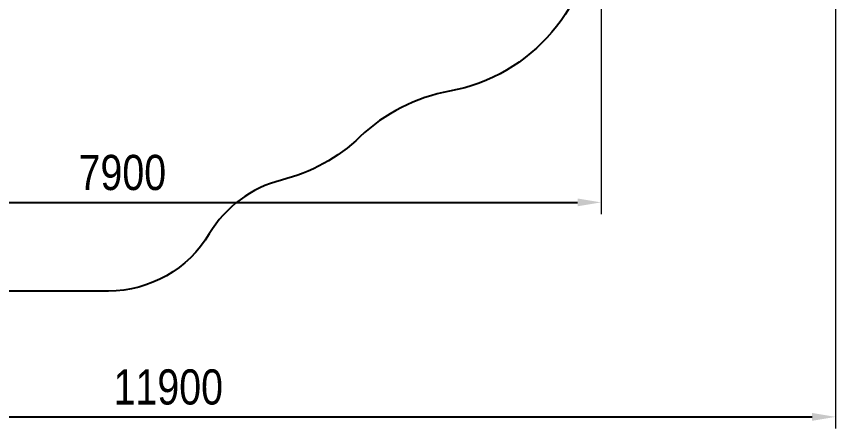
# Model space of a CAD drawing. Header units: millimetres. Extents: x -6398 to 6402, y -5787 to 4580.
# Drawn here: x -576 to 6402, y -5787 to -2273 of the extents above; entities that cross this region are included whole.
import ezdxf

# ---------------------------------------------------------------- set-up
doc = ezdxf.new("R2010")
doc.units = ezdxf.units.MM
for name, color, linetype in [('DIKOM_ЗОНА', 80, 'Continuous'), ('DIKOM_РАЗМЕР_ЗОНА', 7, 'Continuous'), ('DIKOM_РАЗМЕР_ОБЪЕКТА', 7, 'Continuous')]:
    doc.layers.add(name, color=color, linetype=linetype)
doc.styles.add('style1', font='arial.ttf', dxfattribs={"width": 0.8})
doc.dimstyles.new('1-50', dxfattribs={"dimtxt": 300, "dimasz": 200, "dimexe": 100, "dimexo": 0, "dimgap": 100, "dimtad": 1, "dimtxsty": 'style1', "dimcen": 200, "dimclrd": 7, "dimclre": 7, "dimclrt": 7, "dimadec": 1, "dimazin": 2, "dimtfac": 1, "dimtmove": 0, "dimatfit": 2, "dimfxl": 0, "dimlwd": 25, "dimlwe": 18, "dimarcsym": 0})

# ---------------------------------------------------------------- blocks, each defined once
blk = doc.blocks.new('*D11')
at = {"layer": 'Defpoints', "color": 0, "transparency": 16777216}
for p in [(4404.6, 1023.7), (-3518.4, -1364.8), (4404.6, -3858.3)]:
    blk.add_point(p, dxfattribs=at)
at = {"layer": 'DIKOM_РАЗМЕР_ОБЪЕКТА', "color": 7, "lineweight": 18, "transparency": 16777216}
for p, q in [((4404.6, 1023.7), (4404.6, -3958.3)), ((-3518.4, -1364.8), (-3518.4, -3958.3))]:
    blk.add_line(p, q, dxfattribs=at)
at = {"layer": 'DIKOM_РАЗМЕР_ОБЪЕКТА', "color": 7, "lineweight": 25, "transparency": 16777216}
blk.add_line((-3318.4, -3858.3), (4204.6, -3858.3), dxfattribs=at)
at = {"layer": 'DIKOM_РАЗМЕР_ОБЪЕКТА', "color": 7, "transparency": 16777216}
for points in [[(-3318.4, -3824.9), (-3318.4, -3891.6), (-3518.4, -3858.3)], [(4204.6, -3824.9), (4204.6, -3891.6), (4404.6, -3858.3)]]:
    blk.add_solid(points, dxfattribs=at)
at = {"layer": 'DIKOM_РАЗМЕР_ОБЪЕКТА', "color": 7, "transparency": 16777216, "insert": (326.4, -3605.1), "char_height": 300, "attachment_point": 5, "style": 'style1'}
blk.add_mtext('7900', dxfattribs=at)
blk = doc.blocks.new('*D13')
at = {"layer": 'Defpoints', "color": 0, "transparency": 16777216}
for p in [(6402.1, 1335.2), (-5518.4, -1066.4), (6402.1, -5686.9)]:
    blk.add_point(p, dxfattribs=at)
at = {"layer": 'DIKOM_РАЗМЕР_ЗОНА', "color": 7, "lineweight": 18, "transparency": 16777216}
for p, q in [((6402.1, 1335.2), (6402.1, -5786.9)), ((-5518.4, -1066.4), (-5518.4, -5786.9))]:
    blk.add_line(p, q, dxfattribs=at)
at = {"layer": 'DIKOM_РАЗМЕР_ЗОНА', "color": 7, "lineweight": 25, "transparency": 16777216}
blk.add_line((-5318.4, -5686.9), (6202.1, -5686.9), dxfattribs=at)
at = {"layer": 'DIKOM_РАЗМЕР_ЗОНА', "color": 7, "transparency": 16777216}
for points in [[(-5318.4, -5653.5), (-5318.4, -5720.2), (-5518.4, -5686.9)], [(6202.1, -5653.5), (6202.1, -5720.2), (6402.1, -5686.9)]]:
    blk.add_solid(points, dxfattribs=at)
at = {"layer": 'DIKOM_РАЗМЕР_ЗОНА', "color": 7, "transparency": 16777216, "insert": (717.6, -5433.7), "char_height": 300, "attachment_point": 5, "style": 'style1'}
blk.add_mtext('11900', dxfattribs=at)

msp = doc.modelspace()

# ---------------------------------------------------------------- linework, layer by layer
at = {"layer": 'DIKOM_ЗОНА', "color": 3}
msp.add_lwpolyline([(-2153.327, 4579.935), (-186.327, 4579.935, -0.30444707), (739.087, 3958.893, 0.30444707), (1664.501, 3337.85), (3131.584, 3337.85, -0.15426467), (3418.932, 3247.034, 0.15426467), (3706.279, 3156.217), (5402.144, 3156.217, -0.41421356), (6402.144, 2156.217), (6402.144, 514.217, -0.41421356), (5402.144, -485.783), (5342.163, -485.783, 0.40830693), (4342.367, -1465.575, -0.35623844), (3113.728, -2910.571, 0.14588274), (2350.156, -3299.808, -0.12930883), (1681.931, -3668.299, 0.19917168), (1067.277, -4125.9, -0.26419129), (208.355, -4613.792), (-1534.307, -4613.792, -0.29134364)], format="xyb", dxfattribs=at)

# ---------------------------------------------------------------- dimensions: what is measured, and where the dimension line sits
at = {"layer": 'DIKOM_РАЗМЕР_ЗОНА'}
dim = msp.add_linear_dim(base=(6402.144, -5686.871), p1=(-5518.435, -1066.365), p2=(6402.144, 1335.217), text='11900', dimstyle='1-50', dxfattribs=at)
dim.commit()
dim.dimension.update_dxf_attribs({"geometry": '*D13', "text_midpoint": (717.581, -5686.871), "dimtype": 160})
at = {"layer": 'DIKOM_РАЗМЕР_ОБЪЕКТА'}
dim = msp.add_linear_dim(base=(4404.597, -3858.27), p1=(-3518.435, -1364.783), p2=(4404.597, 1023.717), text='7900', dimstyle='1-50', dxfattribs=at)
dim.commit()
dim.dimension.update_dxf_attribs({"geometry": '*D11', "text_midpoint": (326.363, -3858.27), "dimtype": 160})

doc.saveas('drawing.dxf')
